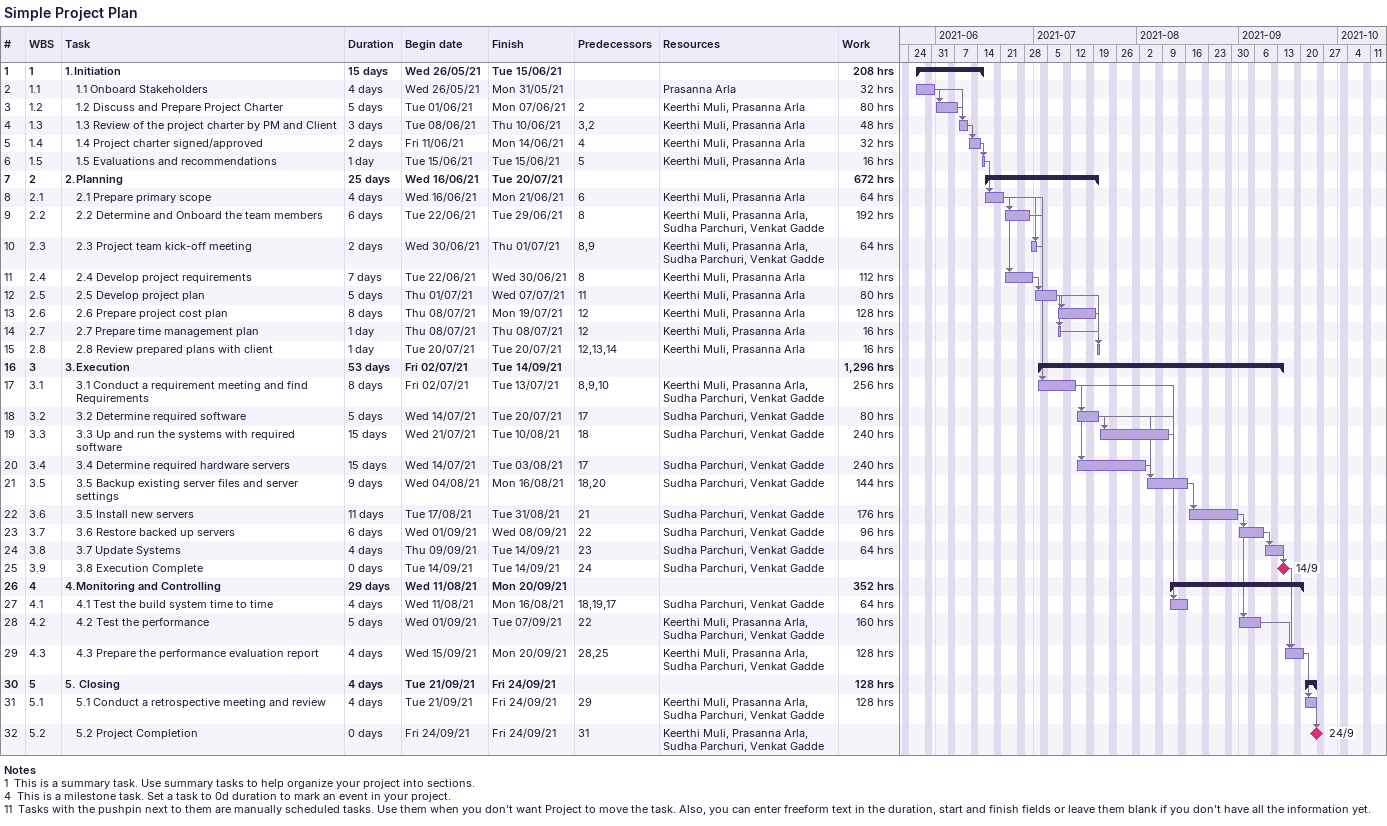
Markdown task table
Simple Project Plan

| ID | WBS | Task | Duration | Start | Finish | Predecessors | Resources | Work (h) |
|---|---|---|---|---|---|---|---|---|
| 1 | 1 | **1.Initiation** | 15d | 2021-05-26 | 2021-06-15 |  |  | 208 |
| 2 | 1.1 | 1.1 Onboard Stakeholders | 4d | 2021-05-26 | 2021-05-31 |  | Prasanna Arla | 32 |
| 3 | 1.2 | 1.2 Discuss and Prepare Project Charter | 5d | 2021-06-01 | 2021-06-07 | 2 | Keerthi Muli, Prasanna Arla | 80 |
| 4 | 1.3 | 1.3 Review of the project charter by PM and Client | 3d | 2021-06-08 | 2021-06-10 | 3, 2 | Keerthi Muli, Prasanna Arla | 48 |
| 5 | 1.4 | 1.4 Project charter signed/approved | 2d | 2021-06-11 | 2021-06-14 | 4 | Keerthi Muli, Prasanna Arla | 32 |
| 6 | 1.5 | 1.5 Evaluations and recommendations | 1d | 2021-06-15 | 2021-06-15 | 5 | Keerthi Muli, Prasanna Arla | 16 |
| 7 | 2 | **2.Planning** | 25d | 2021-06-16 | 2021-07-20 |  |  | 672 |
| 8 | 2.1 | 2.1 Prepare primary scope | 4d | 2021-06-16 | 2021-06-21 | 6 | Keerthi Muli, Prasanna Arla | 64 |
| 9 | 2.2 | 2.2 Determine and Onboard the team members | 6d | 2021-06-22 | 2021-06-29 | 8 | Keerthi Muli, Prasanna Arla, Sudha Parchuri, Venkat Gadde | 192 |
| 10 | 2.3 | 2.3 Project team kick-off meeting | 2d | 2021-06-30 | 2021-07-01 | 8, 9 | Keerthi Muli, Prasanna Arla, Sudha Parchuri, Venkat Gadde | 64 |
| 11 | 2.4 | 2.4 Develop project requirements | 7d | 2021-06-22 | 2021-06-30 | 8 | Keerthi Muli, Prasanna Arla | 112 |
| 12 | 2.5 | 2.5 Develop project plan | 5d | 2021-07-01 | 2021-07-07 | 11 | Keerthi Muli, Prasanna Arla | 80 |
| 13 | 2.6 | 2.6 Prepare project cost plan | 8d | 2021-07-08 | 2021-07-19 | 12 | Keerthi Muli, Prasanna Arla | 128 |
| 14 | 2.7 | 2.7 Prepare time management plan | 1d | 2021-07-08 | 2021-07-08 | 12 | Keerthi Muli, Prasanna Arla | 16 |
| 15 | 2.8 | 2.8 Review prepared plans with client | 1d | 2021-07-20 | 2021-07-20 | 12, 13, 14 | Keerthi Muli, Prasanna Arla | 16 |
| 16 | 3 | **3.Execution** | 53d | 2021-07-02 | 2021-09-14 |  |  | 1296 |
| 17 | 3.1 | 3.1 Conduct a requirement meeting and find Requirements | 8d | 2021-07-02 | 2021-07-13 | 8, 9, 10 | Keerthi Muli, Prasanna Arla, Sudha Parchuri, Venkat Gadde | 256 |
| 18 | 3.2 | 3.2 Determine required software | 5d | 2021-07-14 | 2021-07-20 | 17 | Sudha Parchuri, Venkat Gadde | 80 |
| 19 | 3.3 | 3.3 Up and run the systems with required software | 15d | 2021-07-21 | 2021-08-10 | 18 | Sudha Parchuri, Venkat Gadde | 240 |
| 20 | 3.4 | 3.4 Determine required hardware servers | 15d | 2021-07-14 | 2021-08-03 | 17 | Sudha Parchuri, Venkat Gadde | 240 |
| 21 | 3.5 | 3.5 Backup existing server files and server settings | 9d | 2021-08-04 | 2021-08-16 | 18, 20 | Sudha Parchuri, Venkat Gadde | 144 |
| 22 | 3.6 | 3.5 Install new servers | 11d | 2021-08-17 | 2021-08-31 | 21 | Sudha Parchuri, Venkat Gadde | 176 |
| 23 | 3.7 | 3.6 Restore backed up servers | 6d | 2021-09-01 | 2021-09-08 | 22 | Sudha Parchuri, Venkat Gadde | 96 |
| 24 | 3.8 | 3.7 Update Systems | 4d | 2021-09-09 | 2021-09-14 | 23 | Sudha Parchuri, Venkat Gadde | 64 |
| 25 | 3.9 | 3.8 Execution Complete | 0d | 2021-09-14 | 2021-09-14 | 24 | Sudha Parchuri, Venkat Gadde |  |
| 26 | 4 | **4.Monitoring and Controlling** | 29d | 2021-08-11 | 2021-09-20 |  |  | 352 |
| 27 | 4.1 | 4.1 Test the build system time to time | 4d | 2021-08-11 | 2021-08-16 | 18, 19, 17 | Sudha Parchuri, Venkat Gadde | 64 |
| 28 | 4.2 | 4.2 Test the performance | 5d | 2021-09-01 | 2021-09-07 | 22 | Keerthi Muli, Prasanna Arla, Sudha Parchuri, Venkat Gadde | 160 |
| 29 | 4.3 | 4.3 Prepare the performance evaluation report | 4d | 2021-09-15 | 2021-09-20 | 28, 25 | Keerthi Muli, Prasanna Arla, Sudha Parchuri, Venkat Gadde | 128 |
| 30 | 5 | **5. Closing** | 4d | 2021-09-21 | 2021-09-24 |  |  | 128 |
| 31 | 5.1 | 5.1 Conduct a retrospective meeting and review | 4d | 2021-09-21 | 2021-09-24 | 29 | Keerthi Muli, Prasanna Arla, Sudha Parchuri, Venkat Gadde | 128 |
| 32 | 5.2 | 5.2 Project Completion | 0d | 2021-09-24 | 2021-09-24 | 31 | Keerthi Muli, Prasanna Arla, Sudha Parchuri, Venkat Gadde |  |

Notes
- 1: This is a summary task. Use summary tasks to help organize your project into sections.
- 4: This is a milestone task. Set a task to 0d duration to mark an event in your project.
- 11: Tasks with the pushpin next to them are manually scheduled tasks. Use them when you don't want Project to move the task. Also, you can enter freeform text in the duration, start and finish fields or leave them blank if you don't have all the information yet.
